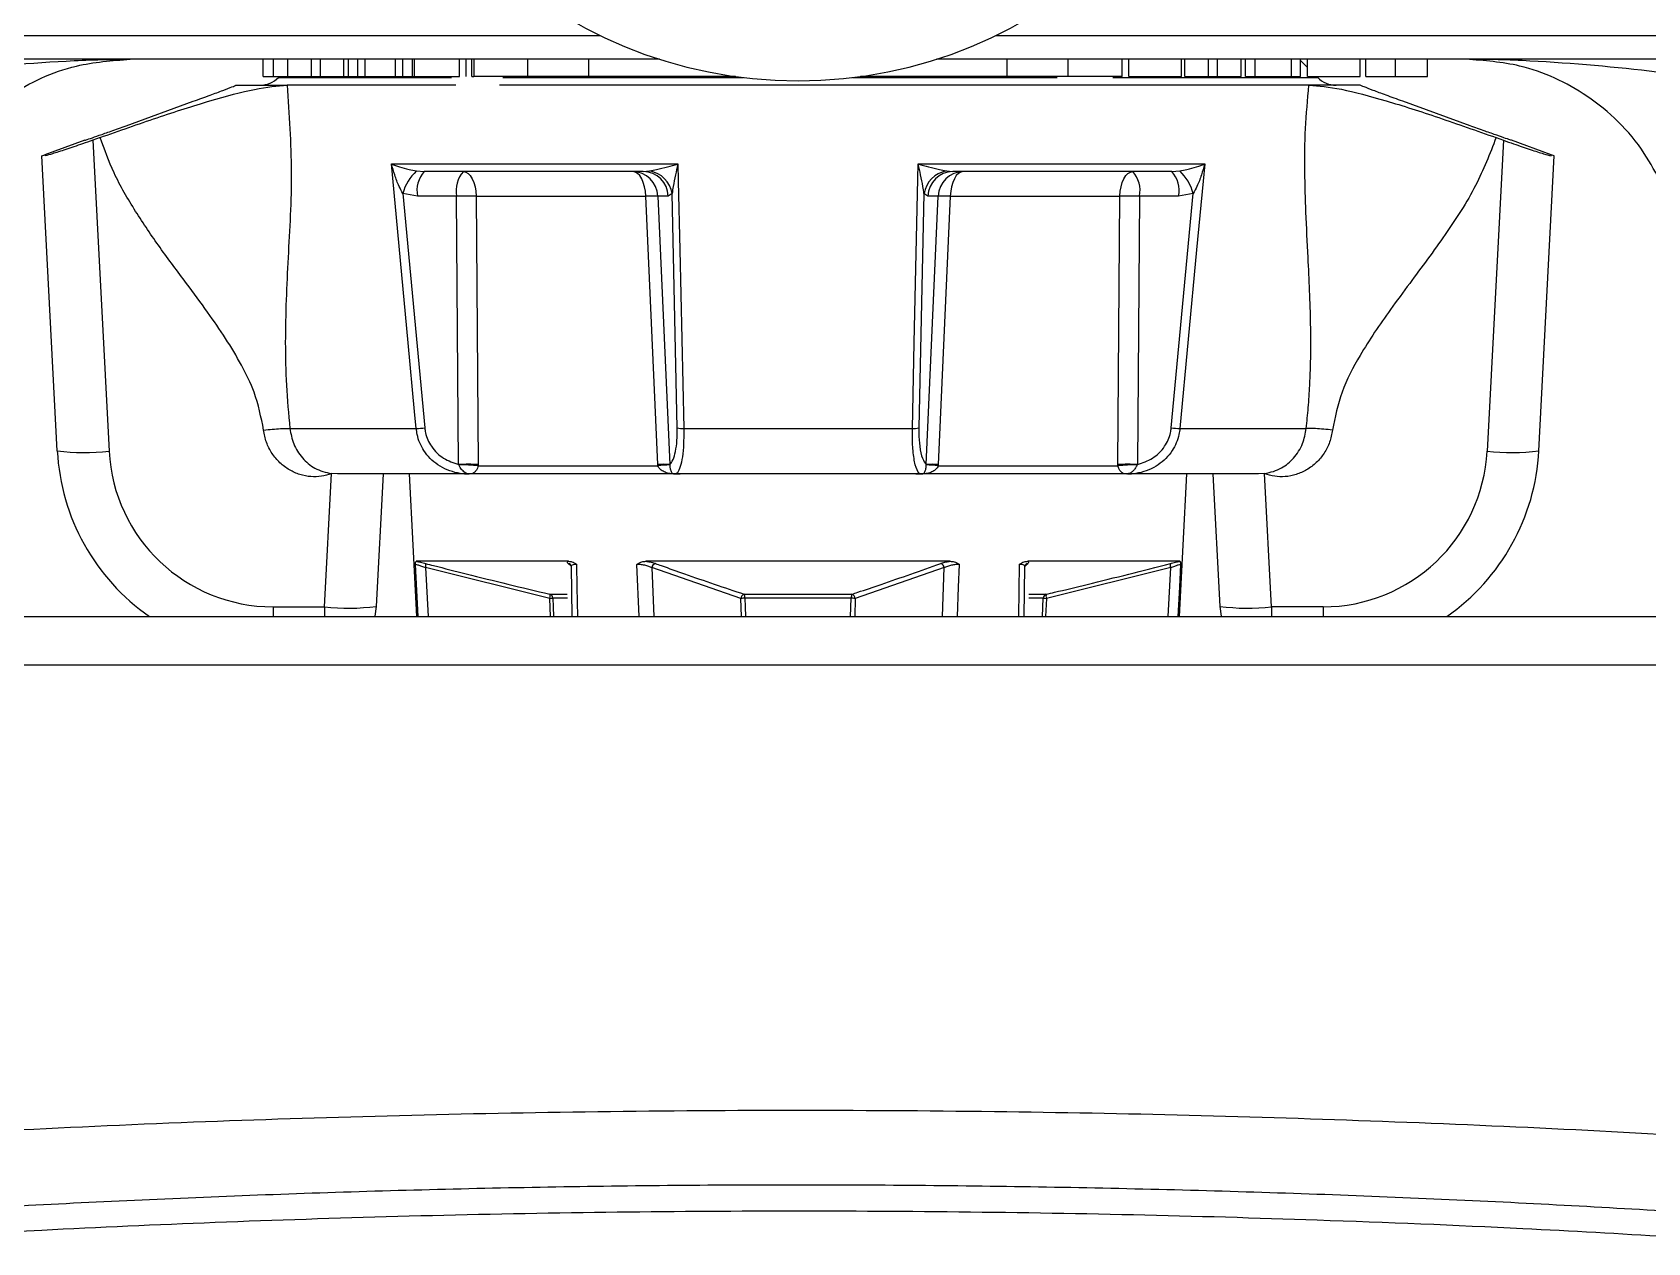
# Model space of a CAD drawing. Extents: x 6 to 134, y 3 to 97.
# Drawn here: x 56.317 to 58.186, y 2.972 to 4.373 of the extents above; entities that cross this region are included whole.
import ezdxf

# ---------------------------------------------------------------- set-up
doc = ezdxf.new("R2010")
doc.units = 0
doc.header["$MEASUREMENT"] = 0
doc.layers.add('OBJECT', color=7, linetype='CONTINUOUS')

msp = doc.modelspace()

# ---------------------------------------------------------------- linework, layer by layer
at = {"layer": 'OBJECT'}
for p, q in [((55.2875, 4.3688), (56.9748, 4.3688)), ((57.432, 4.3688), (59.1193, 4.3688)), ((57.0433, 4.3414), (55.3287, 4.3414)), ((56.5844, 4.3214), (56.5844, 4.3414)), ((56.5964, 4.3214), (56.5964, 4.3414)), ((56.613, 4.3214), (56.613, 4.3414)), ((56.6403, 4.3214), (56.6403, 4.3414)), ((56.6507, 4.3214), (56.6507, 4.3414)), ((56.6779, 4.3214), (56.6779, 4.3414)), ((56.6831, 4.3214), (56.6831, 4.3414)), ((56.6939, 4.3214), (56.6939, 4.3414)), ((56.7027, 4.3214), (56.7027, 4.3414)), ((56.7376, 4.3214), (56.7376, 4.3414)), ((56.7463, 4.3214), (56.7463, 4.3414)), ((56.7572, 4.3214), (56.7572, 4.3414)), ((56.7598, 4.3214), (56.7598, 4.3414)), ((56.8117, 4.3214), (56.8117, 4.3414)), ((56.8195, 4.3214), (56.8195, 4.3414)), ((56.826, 4.3214), (56.826, 4.3414)), ((56.8284, 4.3414), (56.8284, 4.3214)), ((56.8909, 4.3214), (56.8909, 4.3414)), ((56.9614, 4.3214), (56.9614, 4.3414)), ((59.0782, 4.3414), (57.3635, 4.3414)), ((57.4455, 4.3214), (57.4455, 4.3414)), ((57.5159, 4.3214), (57.5159, 4.3414)), ((57.5784, 4.3214), (57.5784, 4.3414)), ((57.586, 4.3214), (57.586, 4.3414)), ((57.647, 4.3214), (57.647, 4.3414)), ((57.651, 4.3214), (57.651, 4.3414)), ((57.6783, 4.3214), (57.6783, 4.3414)), ((57.6887, 4.3214), (57.6887, 4.3414)), ((57.716, 4.3214), (57.716, 4.3414)), ((57.7213, 4.3214), (57.7213, 4.3414)), ((57.7324, 4.3214), (57.7324, 4.3414)), ((57.7745, 4.3214), (57.7745, 4.3414)), ((57.7849, 4.3214), (57.7849, 4.3414)), ((57.7928, 4.332), (57.7849, 4.3399)), ((57.7928, 4.3214), (57.7928, 4.3414)), ((57.8539, 4.3214), (57.8539, 4.3414)), ((57.8605, 4.3214), (57.8605, 4.3414)), ((57.8946, 4.3214), (57.8946, 4.3414)), ((57.9319, 4.3214), (57.9319, 4.3414)), ((56.5844, 4.3214), (56.5964, 4.3214)), ((56.5964, 4.3214), (56.613, 4.3214)), ((56.6034, 4.3214), (56.6022, 4.3202)), ((56.6022, 4.3202), (56.8024, 4.3202)), ((56.613, 4.3214), (56.6403, 4.3214)), ((56.6403, 4.3214), (56.6507, 4.3214)), ((56.6507, 4.3214), (56.6779, 4.3214)), ((56.6779, 4.3214), (56.6831, 4.3214)), ((56.6831, 4.3214), (56.6939, 4.3214)), ((56.6939, 4.3214), (56.7027, 4.3214)), ((56.7027, 4.3214), (56.7376, 4.3214)), ((56.7376, 4.3214), (56.7463, 4.3214)), ((56.7463, 4.3214), (56.7572, 4.3214)), ((56.7572, 4.3214), (56.7598, 4.3214)), ((56.7598, 4.3214), (56.8117, 4.3214)), ((56.826, 4.3214), (56.8284, 4.3214)), ((56.8909, 4.3214), (56.8284, 4.3214)), ((56.8619, 4.3202), (57.1405, 4.3202)), ((56.9614, 4.3214), (56.8909, 4.3214)), ((57.1311, 4.3214), (56.9614, 4.3214)), ((57.2664, 4.3202), (57.5031, 4.3202)), ((57.4455, 4.3214), (57.2757, 4.3214)), ((57.5159, 4.3214), (57.4455, 4.3214)), ((57.5784, 4.3214), (57.5159, 4.3214)), ((57.5676, 4.3202), (57.8046, 4.3202)), ((57.586, 4.3214), (57.647, 4.3214)), ((57.651, 4.3214), (57.6783, 4.3214)), ((57.6783, 4.3214), (57.6887, 4.3214)), ((57.6887, 4.3214), (57.716, 4.3214)), ((57.7213, 4.3214), (57.7324, 4.3214)), ((57.7324, 4.3214), (57.7745, 4.3214)), ((57.7745, 4.3214), (57.7849, 4.3214)), ((57.7928, 4.3214), (57.8539, 4.3214)), ((57.8046, 4.3202), (57.8034, 4.3214)), ((56.5534, 4.3114), (56.6123, 4.3114)), ((56.8075, 4.3114), (56.6123, 4.3114)), ((57.7945, 4.3114), (56.8581, 4.3114)), ((57.8534, 4.3114), (57.7945, 4.3114)), ((56.4259, 4.2644), (56.5037, 4.2927)), ((57.981, 4.2644), (57.9031, 4.2927)), ((56.3781, 4.2476), (56.3321, 4.2308)), ((56.3958, 4.2507), (56.3874, 4.2477)), ((56.3874, 4.2477), (56.4062, 3.8878)), ((58.0195, 4.2477), (58.0006, 3.8878)), ((58.0111, 4.2507), (58.0195, 4.2477)), ((58.0747, 4.2308), (58.0288, 4.2476)), ((56.3284, 4.2295), (56.3321, 4.2308)), ((56.3463, 3.8883), (56.3284, 4.2295)), ((56.3322, 4.2295), (56.3321, 4.2308)), ((58.0605, 3.8883), (58.0784, 4.2295)), ((58.0747, 4.2295), (58.0747, 4.2308)), ((58.0784, 4.2295), (58.0747, 4.2308)), ((56.733, 4.2202), (57.0644, 4.2202)), ((56.7618, 4.2121), (56.7709, 4.2114)), ((57.0244, 4.2114), (56.7709, 4.2114)), ((57.0244, 4.2114), (57.0319, 4.2121)), ((57.3424, 4.2202), (57.6739, 4.2202)), ((57.375, 4.2121), (57.3825, 4.2114)), ((57.636, 4.2114), (57.3825, 4.2114)), ((57.636, 4.2114), (57.645, 4.2121)), ((56.7631, 4.183), (56.7461, 4.1859)), ((56.7461, 4.1859), (56.7716, 3.9148)), ((56.8084, 4.183), (56.7631, 4.183)), ((56.8107, 3.8724), (56.8084, 4.183)), ((56.8311, 4.183), (57.0272, 4.183)), ((56.8311, 4.183), (56.8334, 3.8724)), ((57.0412, 3.8724), (57.0272, 4.183)), ((57.0412, 4.183), (57.0551, 3.8724)), ((57.0533, 4.183), (57.0412, 4.183)), ((57.0577, 4.1859), (57.0533, 4.183)), ((57.0636, 3.9148), (57.0577, 4.1859)), ((57.3491, 4.1859), (57.3432, 3.9148)), ((57.3536, 4.183), (57.3491, 4.1859)), ((57.3517, 3.8724), (57.3657, 4.183)), ((57.3657, 4.183), (57.3536, 4.183)), ((57.3796, 4.183), (57.3657, 3.8724)), ((57.3796, 4.183), (57.5757, 4.183)), ((57.5734, 3.8724), (57.5757, 4.183)), ((57.5985, 4.183), (57.5962, 3.8724)), ((57.6437, 4.183), (57.5985, 4.183)), ((57.6353, 3.9148), (57.6607, 4.1859)), ((57.6607, 4.1859), (57.6437, 4.183)), ((56.6154, 3.9141), (56.7617, 3.9141)), ((57.0711, 3.9141), (57.3358, 3.9141)), ((57.6452, 3.9141), (57.7914, 3.9141)), ((56.8109, 3.872), (56.8107, 3.8724)), ((56.8334, 3.8724), (56.8334, 3.8709)), ((56.8334, 3.8709), (57.0413, 3.8709)), ((57.0413, 3.8709), (57.0412, 3.8724)), ((57.0551, 3.8724), (57.0551, 3.872)), ((57.3517, 3.872), (57.3517, 3.8724)), ((57.3657, 3.8724), (57.3656, 3.8709)), ((57.3656, 3.8709), (57.5734, 3.8709)), ((57.5734, 3.8709), (57.5734, 3.8724)), ((57.5962, 3.8724), (57.5959, 3.872)), ((56.6555, 3.7077), (56.6636, 3.8618)), ((56.6705, 3.8614), (56.6636, 3.8618)), ((56.8176, 3.8614), (56.6705, 3.8614)), ((56.7234, 3.8614), (56.7154, 3.7082)), ((56.7534, 3.8614), (56.7621, 3.6964)), ((57.0671, 3.8614), (56.8176, 3.8614)), ((57.3398, 3.8614), (57.0671, 3.8614)), ((57.5892, 3.8614), (57.3398, 3.8614)), ((57.7363, 3.8614), (57.5892, 3.8614)), ((57.6448, 3.6964), (57.6534, 3.8614)), ((57.6834, 3.8614), (57.6915, 3.7082)), ((57.7433, 3.8618), (57.7363, 3.8614)), ((57.7514, 3.7077), (57.7433, 3.8618)), ((56.764, 3.6964), (56.7607, 3.7568)), ((56.9378, 3.7604), (56.7617, 3.7604)), ((56.9408, 3.7549), (56.9374, 3.7578)), ((57.0194, 3.6964), (57.017, 3.7568)), ((57.3795, 3.7604), (57.0274, 3.7604)), ((57.4588, 3.6964), (57.4597, 3.7568)), ((57.6451, 3.7604), (57.4691, 3.7604)), ((56.9162, 3.7174), (56.7723, 3.753)), ((56.7723, 3.753), (56.7753, 3.6964)), ((56.9409, 3.7544), (56.9417, 3.6964)), ((57.1373, 3.7174), (57.0342, 3.753)), ((57.0342, 3.753), (57.0364, 3.6964)), ((57.3726, 3.753), (57.2696, 3.7174)), ((57.3704, 3.6964), (57.3726, 3.753)), ((57.4651, 3.6964), (57.466, 3.7543)), ((57.6346, 3.753), (57.4907, 3.7174)), ((57.6315, 3.6964), (57.6346, 3.753)), ((56.9162, 3.7222), (56.9362, 3.7222)), ((57.1411, 3.7222), (57.2657, 3.7222)), ((57.4705, 3.7222), (57.4906, 3.7222)), ((56.596, 3.7077), (56.6555, 3.7077)), ((56.596, 3.7077), (56.596, 3.6964)), ((56.6555, 3.7077), (56.6555, 3.6964)), ((56.917, 3.6964), (56.9162, 3.7174)), ((56.9368, 3.7176), (56.9197, 3.7176)), ((57.1379, 3.6964), (57.1373, 3.7174)), ((57.265, 3.7176), (57.1419, 3.7176)), ((57.2643, 3.6964), (57.265, 3.7176)), ((57.2696, 3.7174), (57.269, 3.6964)), ((57.4871, 3.7176), (57.4703, 3.7176)), ((57.4863, 3.6964), (57.4871, 3.7176)), ((57.4907, 3.7174), (57.4898, 3.6964)), ((57.8109, 3.7077), (57.7514, 3.7077)), ((57.7514, 3.7077), (57.7514, 3.6964)), ((57.8109, 3.7077), (57.8109, 3.6964)), ((55.8766, 3.6964), (58.5312, 3.6964)), ((58.5545, 3.6403), (55.8534, 3.6403))]:
    msp.add_line(p, q, dxfattribs=at)
at = {"layer": 'OBJECT', "flags": 128}
for points in [[(56.7617, 3.9141), (56.7598, 3.9339), (56.7524, 4.0133), (56.733, 4.2202)], [(56.8162, 4.2114), (56.819, 4.2108), (56.8217, 4.2093), (56.8242, 4.2067), (56.8265, 4.2031), (56.8283, 4.1989), (56.8298, 4.1939), (56.8307, 4.1886), (56.8311, 4.183)], [(57.0272, 4.183), (57.0268, 4.1886), (57.0259, 4.1939), (57.0244, 4.1989), (57.0226, 4.2031), (57.0203, 4.2067), (57.0178, 4.2093), (57.0151, 4.2108), (57.0122, 4.2114)], [(57.0644, 4.2202), (57.0649, 4.2003), (57.0666, 4.1209), (57.0711, 3.9141)], [(57.3358, 3.9141), (57.3362, 3.9339), (57.3379, 4.0133), (57.3424, 4.2202)], [(57.3946, 4.2114), (57.3918, 4.2108), (57.3891, 4.2093), (57.3865, 4.2067), (57.3843, 4.2031), (57.3824, 4.1989), (57.381, 4.1939), (57.3801, 4.1886), (57.3796, 4.183)], [(57.5757, 4.183), (57.5761, 4.1886), (57.5771, 4.1939), (57.5785, 4.1989), (57.5804, 4.2031), (57.5826, 4.2067), (57.5851, 4.2093), (57.5879, 4.2108), (57.5907, 4.2114)], [(57.6739, 4.2202), (57.672, 4.2003), (57.6646, 4.1209), (57.6452, 3.9141)], [(56.9472, 3.7568), (56.9476, 3.7305), (56.9481, 3.6964)], [(57.3899, 3.7568), (57.3888, 3.7305), (57.3875, 3.6964)], [(57.6461, 3.7568), (57.6447, 3.7305), (57.6429, 3.6964)], [(56.7154, 3.7082), (56.7137, 3.697), (56.7136, 3.6964)], [(56.9197, 3.7176), (56.9201, 3.7076), (56.9206, 3.6964)], [(57.1419, 3.7176), (57.1422, 3.7076), (57.1425, 3.6964)], [(57.6915, 3.7082), (57.6931, 3.697), (57.6933, 3.6964)]]:
    msp.add_lwpolyline(points, dxfattribs=at)
at = {"layer": 'OBJECT'}
for centre, radius, start, end in [((57.2034, 4.8414), 0.525, 181.6944, 270), ((57.2034, 4.8414), 0.525, 270, 358.329), ((56.581, 4.3414), 0.03, 270, 315), ((57.8259, 4.3414), 0.03, 225, 270), ((56.8, 4.1714), 0.0558, 133.185, 164.916), ((56.796, 4.1893), 0.0335, 138.6479, 190.8407), ((56.8413, 4.1893), 0.0335, 138.6479, 190.8407), ((57.0117, 4.182), 0.0294, 1.9565, 89.0585), ((57.0239, 4.182), 0.0294, 1.9565, 89.0585), ((57.0263, 4.1808), 0.0318, 9.3448, 79.9184), ((57.3806, 4.1808), 0.0318, 100.0816, 170.6552), ((57.383, 4.182), 0.0294, 90.9415, 178.0435), ((57.3951, 4.182), 0.0294, 90.9415, 178.0435), ((57.5656, 4.1893), 0.0335, 349.1593, 41.3521), ((57.6108, 4.1893), 0.0335, 349.1593, 41.3521), ((57.6068, 4.1714), 0.0558, 15.084, 46.815), ((56.8198, 3.6857), 0.4974, 88.6905, 91.3095), ((57.0342, 4.0059), 0.1772, 87.7427, 92.2573), ((57.3727, 4.0059), 0.1772, 87.7427, 92.2573), ((57.5871, 3.6857), 0.4974, 88.6905, 91.3095), ((56.7595, 4.0162), 0.1021, 271.2486, 276.8051), ((57.0699, 3.9418), 0.0277, 256.9044, 272.4477), ((57.3369, 3.9418), 0.0277, 267.5523, 283.0956), ((57.6474, 4.0162), 0.1021, 263.1949, 268.7514), ((56.3784, 4.1344), 0.2482, 262.5665, 276.4337), ((56.596, 3.9014), 0.25, 183, 235.0848), ((56.596, 3.8977), 0.19, 183, 270), ((57.8109, 3.8977), 0.19, 270, 357), ((57.8109, 3.9014), 0.25, 304.9152, 357), ((58.0284, 4.1344), 0.2482, 263.5663, 277.4335), ((56.8221, 3.3752), 0.4974, 88.6905, 91.3095), ((56.8052, 3.5345), 0.3376, 85.2146, 89.0341), ((57.0482, 3.6954), 0.1772, 87.7427, 92.2573), ((57.1145, 3.0594), 0.8148, 94.1836, 95.1583), ((57.3587, 3.6954), 0.1772, 87.7427, 92.2573), ((57.2923, 3.0594), 0.8148, 84.8417, 85.8164), ((57.5848, 3.3752), 0.4974, 88.6905, 91.3095), ((57.6016, 3.5345), 0.3376, 90.9659, 94.7854), ((56.8228, 3.8511), 0.0103, 88.3387, 91.1001), ((57.584, 3.8511), 0.0103, 88.8999, 91.6613), ((56.7665, 3.7555), 0.00629, 336.5463, 21.7257), ((56.937, 3.7534), 0.00444, 46.7961, 84.7312), ((57.0398, 3.7524), 0.0056, 105.3685, 174.1415), ((57.367, 3.7524), 0.0056, 5.8585, 74.6315), ((57.4698, 3.7534), 0.00444, 95.2737, 132.2295), ((57.6403, 3.7555), 0.00629, 158.2743, 203.4537), ((56.9148, 3.7175), 0.00495, 0.9991, 73.1836), ((56.9098, 3.7199), 0.00684, 339.0862, 20.4293), ((57.1429, 3.7169), 0.00561, 107.9065, 174.7775), ((57.1316, 3.7183), 0.0103, 356.1197, 22.5038), ((57.2753, 3.7183), 0.0103, 157.4962, 183.8803), ((57.264, 3.7169), 0.00561, 5.2225, 72.0935), ((57.4921, 3.7175), 0.00495, 106.8164, 179.0009), ((57.4971, 3.7199), 0.00684, 159.5707, 200.9138), ((56.6833, 3.9543), 0.2482, 263.5663, 277.4335), ((56.9094, 3.8909), 0.1736, 272.2371, 273.407), ((57.1447, 3.5815), 0.1361, 91.185, 93.1347), ((57.2621, 3.5815), 0.1361, 86.8653, 88.815), ((57.4974, 3.8909), 0.1736, 266.593, 267.7629), ((57.7236, 3.9543), 0.2482, 262.5665, 276.4337)]:
    msp.add_arc(centre, radius, start, end, dxfattribs=at)
for points, knots in [([(56.1212, 4.315), (56.1502, 4.319), (56.2237, 4.329), (56.3315, 4.3391), (56.4058, 4.3414), (56.4305, 4.3414), (56.4307, 4.3414)], [0, 0, 0, 0, 0.303532, 0.768515, 0.997815, 1, 1, 1, 1]), ([(56.2041, 4.197), (56.2105, 4.2091), (56.2324, 4.2504), (56.2859, 4.3008), (56.3585, 4.3358), (56.4096, 4.3398), (56.4307, 4.3414)], [0, 0, 0, 0, 0.139376, 0.476221, 0.783717, 1, 1, 1, 1]), ([(58.2857, 4.315), (58.2566, 4.319), (58.1831, 4.329), (58.0753, 4.3391), (58.0011, 4.3414), (57.9764, 4.3414), (57.9762, 4.3414)], [0, 0, 0, 0, 0.303532, 0.768515, 0.997815, 1, 1, 1, 1]), ([(58.2027, 4.197), (58.1963, 4.2091), (58.1744, 4.2504), (58.121, 4.3008), (58.0484, 4.3358), (57.9973, 4.3398), (57.9762, 4.3414)], [0, 0, 0, 0, 0.139376, 0.476221, 0.783717, 1, 1, 1, 1]), ([(57.8605, 4.3214), (57.8617, 4.3214), (57.8642, 4.3214), (57.8721, 4.3214), (57.883, 4.3214), (57.8908, 4.3214), (57.8946, 4.3214)], [0, 0, 0, 0, 0.2807476, 0.5602763, 0.7800361, 1, 1, 1, 1]), ([(57.8946, 4.3214), (57.9007, 4.3214), (57.9098, 4.3214), (57.9191, 4.3214), (57.9294, 4.3214), (57.9308, 4.3214), (57.9319, 4.3214)], [0, 0, 0, 0, 0.249373, 0.37504, 0.500926, 1, 1, 1, 1]), ([(56.3958, 4.2507), (56.4181, 4.2586), (56.4627, 4.2744), (56.5241, 4.294), (56.5775, 4.3085), (56.6007, 4.3104), (56.6123, 4.3114)], [0, 0, 0, 0, 0.249632, 0.499592, 0.749409, 1, 1, 1, 1]), ([(56.5037, 4.2927), (56.5103, 4.2951), (56.5228, 4.2996), (56.5385, 4.3056), (56.549, 4.3096), (56.5531, 4.3112), (56.5534, 4.3114), (56.5534, 4.3114)], [0, 0, 0, 0, 0.260687, 0.492161, 0.715634, 0.925669, 1, 1, 1, 1]), ([(56.6123, 4.3114), (56.6146, 4.2776), (56.6192, 4.2079), (56.6129, 4.1104), (56.6096, 4.0314), (56.6107, 3.9654), (56.6139, 3.9309), (56.6154, 3.9141)], [0, 0, 0, 0, 0.239384, 0.493145, 0.754611, 0.880287, 1, 1, 1, 1]), ([(57.7914, 3.9141), (57.7923, 3.9221), (57.794, 3.939), (57.7967, 3.9804), (57.7971, 4.0382), (57.794, 4.1029), (57.791, 4.1618), (57.7895, 4.2115), (57.7899, 4.2607), (57.793, 4.2946), (57.7945, 4.3114)], [0, 0, 0, 0, 0.057194, 0.119847, 0.300985, 0.50649, 0.642071, 0.760177, 0.881305, 1, 1, 1, 1]), ([(57.7945, 4.3114), (57.8061, 4.3104), (57.8292, 4.3085), (57.8825, 4.2941), (57.9439, 4.2745), (57.9887, 4.2586), (58.0111, 4.2507)], [0, 0, 0, 0, 0.2494679, 0.4993192, 0.7491667, 1, 1, 1, 1]), ([(57.9031, 4.2927), (57.8965, 4.2951), (57.8841, 4.2996), (57.8684, 4.3056), (57.8579, 4.3096), (57.8538, 4.3112), (57.8535, 4.3114), (57.8534, 4.3114)], [0, 0, 0, 0, 0.260687, 0.492161, 0.715634, 0.925669, 1, 1, 1, 1]), ([(56.3781, 4.2476), (56.3781, 4.2476), (56.3782, 4.2476), (56.3842, 4.2496), (56.3945, 4.2532), (56.4089, 4.2583), (56.42, 4.2623), (56.4259, 4.2644)], [0, 0, 0, 0, 0.142159, 0.343847, 0.54913, 0.762137, 1, 1, 1, 1]), ([(58.0288, 4.2476), (58.0287, 4.2476), (58.0286, 4.2476), (58.0227, 4.2496), (58.0124, 4.2532), (57.998, 4.2583), (57.9868, 4.2623), (57.981, 4.2644)], [0, 0, 0, 0, 0.142159, 0.343847, 0.54913, 0.762137, 1, 1, 1, 1]), ([(56.3874, 4.2477), (56.3834, 4.2463), (56.3726, 4.2424), (56.3558, 4.2368), (56.3404, 4.2318), (56.3348, 4.2302), (56.3322, 4.2295)], [0, 0, 0, 0, 0.1688448, 0.4625835, 0.7532198, 1, 1, 1, 1]), ([(56.5851, 3.9122), (56.5821, 3.927), (56.5768, 3.9532), (56.5596, 3.988), (56.5412, 4.0187), (56.5195, 4.05), (56.4937, 4.0847), (56.4651, 4.123), (56.4364, 4.1652), (56.4118, 4.2072), (56.4009, 4.2369), (56.3958, 4.2507)], [0, 0, 0, 0, 0.115434, 0.204199, 0.296296, 0.390311, 0.496175, 0.628006, 0.757037, 0.887489, 1, 1, 1, 1]), ([(58.0111, 4.2507), (58.0038, 4.232), (57.9883, 4.1924), (57.9521, 4.1373), (57.9175, 4.0906), (57.8898, 4.0533), (57.8704, 4.0256), (57.8507, 3.9943), (57.831, 3.9574), (57.8248, 3.927), (57.8218, 3.9122)], [0, 0, 0, 0, 0.1538204, 0.3254596, 0.5037815, 0.6000056, 0.6818576, 0.7631212, 0.8845433, 1, 1, 1, 1]), ([(58.0195, 4.2477), (58.0234, 4.2463), (58.0343, 4.2424), (58.051, 4.2368), (58.0664, 4.2318), (58.0721, 4.2302), (58.0747, 4.2295)], [0, 0, 0, 0, 0.1688448, 0.4625835, 0.7532198, 1, 1, 1, 1]), ([(56.733, 4.2202), (56.733, 4.2201), (56.736, 4.2191), (56.7425, 4.2169), (56.7519, 4.2142), (56.759, 4.2127), (56.7618, 4.2121)], [0, 0, 0, 0, 0.006878, 0.354289, 0.740857, 1, 1, 1, 1]), ([(56.7461, 4.1859), (56.7447, 4.1887), (56.7409, 4.1956), (56.7368, 4.2071), (56.7341, 4.2159), (56.733, 4.2201), (56.733, 4.2202)], [0, 0, 0, 0, 0.25416, 0.6414, 0.992943, 1, 1, 1, 1]), ([(57.0319, 4.2121), (57.0344, 4.2127), (57.0408, 4.2142), (57.0519, 4.2169), (57.0603, 4.2191), (57.0644, 4.2201), (57.0644, 4.2202)], [0, 0, 0, 0, 0.259143, 0.645711, 0.993122, 1, 1, 1, 1]), ([(57.0644, 4.2202), (57.0644, 4.2201), (57.0634, 4.2159), (57.0615, 4.2071), (57.0591, 4.1956), (57.0581, 4.1887), (57.0577, 4.1859)], [0, 0, 0, 0, 0.007057, 0.3586, 0.74584, 1, 1, 1, 1]), ([(57.3491, 4.1859), (57.3487, 4.1887), (57.3477, 4.1956), (57.3453, 4.2071), (57.3434, 4.2159), (57.3424, 4.2201), (57.3424, 4.2202)], [0, 0, 0, 0, 0.25416, 0.6414, 0.992943, 1, 1, 1, 1]), ([(57.3424, 4.2202), (57.3425, 4.2201), (57.3466, 4.2191), (57.355, 4.2169), (57.366, 4.2142), (57.3724, 4.2127), (57.375, 4.2121)], [0, 0, 0, 0, 0.006878, 0.3542888, 0.740857, 1, 1, 1, 1]), ([(57.645, 4.2121), (57.6479, 4.2127), (57.6549, 4.2142), (57.6644, 4.2169), (57.6709, 4.2191), (57.6738, 4.2201), (57.6739, 4.2202)], [0, 0, 0, 0, 0.259143, 0.645711, 0.993122, 1, 1, 1, 1]), ([(57.6739, 4.2202), (57.6739, 4.2201), (57.6727, 4.2159), (57.6701, 4.2071), (57.6659, 4.1956), (57.6622, 4.1887), (57.6607, 4.1859)], [0, 0, 0, 0, 0.0070567, 0.3586001, 0.7458397, 1, 1, 1, 1]), ([(56.5851, 3.9122), (56.5885, 3.9125), (56.5955, 3.9133), (56.6049, 3.914), (56.6122, 3.9143), (56.6144, 3.9142), (56.6154, 3.9141)], [0, 0, 0, 0, 0.242686, 0.5, 0.757314, 1, 1, 1, 1]), ([(56.6636, 3.8618), (56.6597, 3.8606), (56.6521, 3.8581), (56.6395, 3.8579), (56.6269, 3.8603), (56.6146, 3.8659), (56.6035, 3.8741), (56.5944, 3.8851), (56.5877, 3.8979), (56.5859, 3.9074), (56.5851, 3.9122)], [0, 0, 0, 0, 0.111767, 0.224799, 0.346483, 0.469718, 0.599498, 0.730092, 0.865351, 1, 1, 1, 1]), ([(56.6154, 3.9141), (56.6166, 3.908), (56.619, 3.8954), (56.6294, 3.8793), (56.6444, 3.8664), (56.6569, 3.8634), (56.6636, 3.8618)], [0, 0, 0, 0, 0.227829, 0.470201, 0.72004, 1, 1, 1, 1]), ([(56.8227, 3.8614), (56.8224, 3.8614), (56.818, 3.8614), (56.8054, 3.8626), (56.7864, 3.8703), (56.77, 3.8867), (56.7632, 3.9027), (56.762, 3.9118), (56.7617, 3.9141)], [0, 0, 0, 0, 0.008302, 0.15352, 0.438825, 0.698284, 0.923791, 1, 1, 1, 1]), ([(56.7716, 3.9148), (56.7718, 3.9129), (56.7728, 3.9052), (56.7789, 3.892), (56.7925, 3.8785), (56.8047, 3.8745), (56.8107, 3.8724)], [0, 0, 0, 0, 0.0927427, 0.3680565, 0.6884077, 1, 1, 1, 1]), ([(57.0551, 3.8724), (57.0564, 3.874), (57.0589, 3.8771), (57.0617, 3.8869), (57.0636, 3.8996), (57.0636, 3.9097), (57.0636, 3.9148)], [0, 0, 0, 0, 0.2557358, 0.5110693, 0.7553246, 1, 1, 1, 1]), ([(57.0711, 3.9141), (57.0711, 3.908), (57.0712, 3.896), (57.0697, 3.8806), (57.0672, 3.8688), (57.0642, 3.8626), (57.062, 3.8614), (57.0611, 3.8614), (57.061, 3.8614)], [0, 0, 0, 0, 0.20087, 0.40002, 0.605987, 0.832568, 0.991709, 1, 1, 1, 1]), ([(57.3458, 3.8614), (57.3458, 3.8614), (57.3449, 3.8614), (57.3425, 3.8626), (57.339, 3.8703), (57.3363, 3.8867), (57.3356, 3.9027), (57.3357, 3.9118), (57.3358, 3.9141)], [0, 0, 0, 0, 0.008302, 0.15352, 0.438825, 0.698284, 0.923791, 1, 1, 1, 1]), ([(57.3432, 3.9148), (57.3432, 3.9129), (57.3431, 3.9052), (57.3441, 3.892), (57.3471, 3.8785), (57.3502, 3.8745), (57.3517, 3.8724)], [0, 0, 0, 0, 0.0927427, 0.3680565, 0.6884077, 1, 1, 1, 1]), ([(57.6452, 3.9141), (57.6449, 3.9118), (57.6437, 3.9027), (57.6368, 3.8867), (57.6205, 3.8703), (57.6015, 3.8626), (57.5889, 3.8614), (57.5844, 3.8614), (57.5842, 3.8614)], [0, 0, 0, 0, 0.076209, 0.301716, 0.561175, 0.84648, 0.991698, 1, 1, 1, 1]), ([(57.5962, 3.8724), (57.6022, 3.8745), (57.6144, 3.8785), (57.628, 3.892), (57.634, 3.9052), (57.635, 3.9129), (57.6353, 3.9148)], [0, 0, 0, 0, 0.3115923, 0.6319435, 0.9072573, 1, 1, 1, 1]), ([(57.7433, 3.8618), (57.7501, 3.8634), (57.7625, 3.8665), (57.7776, 3.8794), (57.7879, 3.8954), (57.7903, 3.9081), (57.7914, 3.9141)], [0, 0, 0, 0, 0.286098, 0.524057, 0.778734, 1, 1, 1, 1]), ([(57.8218, 3.9122), (57.8209, 3.9075), (57.8192, 3.898), (57.8125, 3.8852), (57.8034, 3.8742), (57.7924, 3.866), (57.7801, 3.8604), (57.7674, 3.8579), (57.7548, 3.8581), (57.7471, 3.8606), (57.7433, 3.8618)], [0, 0, 0, 0, 0.133882, 0.269072, 0.399128, 0.52971, 0.652295, 0.774937, 0.887429, 1, 1, 1, 1]), ([(57.8218, 3.9122), (57.8184, 3.9125), (57.8114, 3.9133), (57.8019, 3.914), (57.7946, 3.9143), (57.7925, 3.9142), (57.7914, 3.9141)], [0, 0, 0, 0, 0.242686, 0.5, 0.757314, 1, 1, 1, 1]), ([(56.8227, 3.8614), (56.8227, 3.8614), (56.8228, 3.8614), (56.8229, 3.8614), (56.8229, 3.8614), (56.823, 3.8614), (56.823, 3.8614), (56.8228, 3.8614), (56.8219, 3.8615), (56.8195, 3.8621), (56.816, 3.8644), (56.8129, 3.8682), (56.8115, 3.871), (56.8109, 3.872)], [0, 0, 0, 0, 0.006251, 0.010873, 0.014164, 0.017464, 0.021803, 0.032032, 0.073944, 0.240397, 0.569572, 0.838891, 1, 1, 1, 1]), ([(56.8334, 3.8709), (56.8331, 3.87), (56.8324, 3.8677), (56.8307, 3.8648), (56.8284, 3.8626), (56.8264, 3.8616), (56.8249, 3.8614), (56.824, 3.8614), (56.8235, 3.8614), (56.8233, 3.8614), (56.8231, 3.8614)], [0, 0, 0, 0, 0.122284, 0.317428, 0.550884, 0.808436, 0.924596, 0.961092, 0.979105, 1, 1, 1, 1]), ([(57.0614, 3.8614), (57.0612, 3.8614), (57.0609, 3.8614), (57.0604, 3.8614), (57.0591, 3.8614), (57.0558, 3.8616), (57.0511, 3.8626), (57.0462, 3.8648), (57.0427, 3.8677), (57.0417, 3.87), (57.0413, 3.8709)], [0, 0, 0, 0, 0.020895, 0.038908, 0.075404, 0.191564, 0.449116, 0.682572, 0.877716, 1, 1, 1, 1]), ([(57.0551, 3.872), (57.0551, 3.871), (57.0551, 3.8685), (57.056, 3.8653), (57.0575, 3.8627), (57.0591, 3.8616), (57.06, 3.8614), (57.0605, 3.8614), (57.0607, 3.8614), (57.0607, 3.8614), (57.0608, 3.8614), (57.0609, 3.8614), (57.061, 3.8614), (57.061, 3.8614), (57.061, 3.8614)], [0, 0, 0, 0, 0.153502, 0.380166, 0.626293, 0.875654, 0.967797, 0.976809, 0.980954, 0.984134, 0.9874, 0.990544, 0.996552, 1, 1, 1, 1]), ([(57.3656, 3.8709), (57.3654, 3.8704), (57.365, 3.8693), (57.3634, 3.8671), (57.3603, 3.8646), (57.3556, 3.8625), (57.3515, 3.8617), (57.3489, 3.8615), (57.3479, 3.8614), (57.3471, 3.8614), (57.3464, 3.8614), (57.3459, 3.8614), (57.3456, 3.8614), (57.3455, 3.8614)], [0, 0, 0, 0, 0.058744, 0.157331, 0.340613, 0.556081, 0.803543, 0.859018, 0.897822, 0.926224, 0.961771, 0.981235, 1, 1, 1, 1]), ([(57.3458, 3.8614), (57.3459, 3.8614), (57.3459, 3.8614), (57.346, 3.8614), (57.3461, 3.8614), (57.3462, 3.8614), (57.3463, 3.8614), (57.3466, 3.8614), (57.3473, 3.8615), (57.3488, 3.8621), (57.3506, 3.8644), (57.3517, 3.8682), (57.3517, 3.871), (57.3517, 3.872)], [0, 0, 0, 0, 0.006251, 0.010873, 0.014164, 0.017464, 0.021803, 0.032032, 0.073944, 0.240397, 0.569572, 0.838891, 1, 1, 1, 1]), ([(57.5837, 3.8614), (57.5836, 3.8614), (57.5833, 3.8614), (57.5829, 3.8614), (57.5824, 3.8614), (57.582, 3.8614), (57.5815, 3.8615), (57.5802, 3.8617), (57.5785, 3.8625), (57.5764, 3.8646), (57.5747, 3.8672), (57.5738, 3.8694), (57.5735, 3.8706), (57.5734, 3.8709)], [0, 0, 0, 0, 0.018769, 0.038235, 0.073788, 0.102194, 0.141005, 0.196489, 0.443992, 0.659494, 0.842806, 0.961684, 1, 1, 1, 1]), ([(57.5959, 3.872), (57.5953, 3.8707), (57.5939, 3.8681), (57.5913, 3.865), (57.5883, 3.8627), (57.586, 3.8617), (57.5846, 3.8615), (57.5842, 3.8614), (57.584, 3.8614), (57.5839, 3.8614), (57.5839, 3.8614), (57.5839, 3.8614), (57.584, 3.8614), (57.584, 3.8614), (57.5841, 3.8614), (57.5842, 3.8614), (57.5842, 3.8614)], [0, 0, 0, 0, 0.195249, 0.405042, 0.63115, 0.87102, 0.919811, 0.950317, 0.968702, 0.975002, 0.981359, 0.984371, 0.988053, 0.991379, 0.998345, 1, 1, 1, 1]), ([(56.8231, 3.8614), (56.8216, 3.8614), (56.8198, 3.8614), (56.818, 3.8614), (56.8176, 3.8614)], [0, 0, 0, 0, 0.820915, 1, 1, 1, 1]), ([(56.8176, 3.8614), (56.818, 3.8614), (56.8197, 3.8614), (56.8213, 3.8614), (56.8227, 3.8614)], [0, 0, 0, 0, 0.220699, 1, 1, 1, 1]), ([(57.0612, 3.8614), (57.0627, 3.8614), (57.0647, 3.8614), (57.0666, 3.8614), (57.0671, 3.8614)], [0, 0, 0, 0, 0.773768, 1, 1, 1, 1]), ([(57.0671, 3.8614), (57.0667, 3.8614), (57.0648, 3.8614), (57.0629, 3.8614), (57.0614, 3.8614)], [0, 0, 0, 0, 0.179085, 1, 1, 1, 1]), ([(57.3398, 3.8614), (57.3402, 3.8614), (57.3422, 3.8614), (57.3442, 3.8614), (57.3457, 3.8614)], [0, 0, 0, 0, 0.226259, 1, 1, 1, 1]), ([(57.3455, 3.8614), (57.3439, 3.8614), (57.342, 3.8614), (57.3401, 3.8614), (57.3398, 3.8614)], [0, 0, 0, 0, 0.820915, 1, 1, 1, 1]), ([(57.5892, 3.8614), (57.5889, 3.8614), (57.5871, 3.8614), (57.5852, 3.8614), (57.5837, 3.8614)], [0, 0, 0, 0, 0.179085, 1, 1, 1, 1]), ([(57.585, 3.8614), (57.586, 3.8614), (57.5874, 3.8614), (57.5889, 3.8614), (57.5892, 3.8614)], [0, 0, 0, 0, 0.740622, 1, 1, 1, 1]), ([(56.7607, 3.7568), (56.7607, 3.7568), (56.7609, 3.758), (56.7611, 3.7599), (56.7616, 3.7603), (56.7617, 3.7604)], [0, 0, 0, 0, 0.012918, 0.582056, 1, 1, 1, 1]), ([(56.7723, 3.753), (56.772, 3.7531), (56.7701, 3.7538), (56.7669, 3.7549), (56.7634, 3.7561), (56.7613, 3.7567), (56.7609, 3.7568), (56.7607, 3.7568)], [0, 0, 0, 0, 0.04523, 0.320614, 0.582247, 0.835519, 1, 1, 1, 1]), ([(56.7617, 3.7604), (56.7629, 3.7602), (56.7656, 3.7595), (56.7695, 3.7586), (56.772, 3.7579), (56.7723, 3.7578)], [0, 0, 0, 0, 0.383644, 0.913365, 1, 1, 1, 1]), ([(56.7723, 3.7578), (56.7755, 3.757), (56.7912, 3.753), (56.8391, 3.7408), (56.8839, 3.73), (56.9162, 3.7222)], [0, 0, 0, 0, 0.065603, 0.328016, 1, 1, 1, 1]), ([(56.9374, 3.7578), (56.937, 3.7584), (56.9362, 3.7594), (56.9373, 3.7601), (56.9378, 3.7604)], [0, 0, 0, 0, 0.552199, 1, 1, 1, 1]), ([(56.9378, 3.7604), (56.9392, 3.7603), (56.9424, 3.7599), (56.9454, 3.758), (56.9471, 3.7568), (56.9472, 3.7568)], [0, 0, 0, 0, 0.417944, 0.987082, 1, 1, 1, 1]), ([(56.9472, 3.7568), (56.9464, 3.7568), (56.9442, 3.7567), (56.9419, 3.756), (56.9407, 3.7552), (56.9409, 3.7545), (56.941, 3.7544)], [0, 0, 0, 0, 0.204125, 0.558382, 0.929639, 1, 1, 1, 1]), ([(57.017, 3.7568), (57.017, 3.7568), (57.0189, 3.758), (57.0222, 3.7599), (57.0258, 3.7603), (57.0274, 3.7604)], [0, 0, 0, 0, 0.012918, 0.582056, 1, 1, 1, 1]), ([(57.0342, 3.753), (57.034, 3.7531), (57.0327, 3.7538), (57.0297, 3.7549), (57.0249, 3.7561), (57.0205, 3.7567), (57.018, 3.7568), (57.017, 3.7568)], [0, 0, 0, 0, 0.04523, 0.320614, 0.582247, 0.835519, 1, 1, 1, 1]), ([(57.0274, 3.7604), (57.0289, 3.7602), (57.0327, 3.7595), (57.0363, 3.7586), (57.0381, 3.7579), (57.0383, 3.7578)], [0, 0, 0, 0, 0.383644, 0.913365, 1, 1, 1, 1]), ([(57.0383, 3.7578), (57.0406, 3.757), (57.0518, 3.753), (57.086, 3.7408), (57.1181, 3.73), (57.1411, 3.7222)], [0, 0, 0, 0, 0.065603, 0.328016, 1, 1, 1, 1]), ([(57.2657, 3.7222), (57.268, 3.723), (57.2792, 3.7267), (57.3135, 3.7383), (57.3455, 3.7496), (57.3685, 3.7578)], [0, 0, 0, 0, 0.065603, 0.328016, 1, 1, 1, 1]), ([(57.3685, 3.7578), (57.3688, 3.7579), (57.3706, 3.7586), (57.3742, 3.7595), (57.3779, 3.7602), (57.3795, 3.7604)], [0, 0, 0, 0, 0.086635, 0.616356, 1, 1, 1, 1]), ([(57.3899, 3.7568), (57.3889, 3.7568), (57.3864, 3.7567), (57.382, 3.7561), (57.3772, 3.7549), (57.3742, 3.7538), (57.3728, 3.7531), (57.3726, 3.753)], [0, 0, 0, 0, 0.164481, 0.417753, 0.679386, 0.95477, 1, 1, 1, 1]), ([(57.3795, 3.7604), (57.381, 3.7603), (57.3847, 3.7599), (57.388, 3.758), (57.3898, 3.7568), (57.3899, 3.7568)], [0, 0, 0, 0, 0.417944, 0.987082, 1, 1, 1, 1]), ([(57.4597, 3.7568), (57.4597, 3.7568), (57.4614, 3.758), (57.4645, 3.7599), (57.4677, 3.7603), (57.4691, 3.7604)], [0, 0, 0, 0, 0.012918, 0.582056, 1, 1, 1, 1]), ([(57.4658, 3.7544), (57.4658, 3.7547), (57.4658, 3.7556), (57.4639, 3.7564), (57.4616, 3.7568), (57.46, 3.7568), (57.4597, 3.7568)], [0, 0, 0, 0, 0.2624729, 0.5971642, 0.9252642, 1, 1, 1, 1]), ([(57.4694, 3.7578), (57.4685, 3.757), (57.4674, 3.756), (57.4663, 3.7551), (57.4661, 3.7549)], [0, 0, 0, 0, 0.819037, 1, 1, 1, 1]), ([(57.4691, 3.7604), (57.4693, 3.7603), (57.4701, 3.7599), (57.4705, 3.759), (57.4697, 3.7582), (57.4694, 3.7578)], [0, 0, 0, 0, 0.165835, 0.685376, 1, 1, 1, 1]), ([(57.4906, 3.7222), (57.4938, 3.723), (57.5096, 3.7267), (57.5576, 3.7383), (57.6023, 3.7496), (57.6345, 3.7578)], [0, 0, 0, 0, 0.0656029, 0.3280162, 1, 1, 1, 1]), ([(57.6345, 3.7578), (57.6349, 3.7579), (57.6373, 3.7586), (57.6412, 3.7595), (57.644, 3.7602), (57.6451, 3.7604)], [0, 0, 0, 0, 0.086635, 0.616356, 1, 1, 1, 1]), ([(57.6461, 3.7568), (57.646, 3.7568), (57.6455, 3.7567), (57.6435, 3.7561), (57.64, 3.7549), (57.6367, 3.7538), (57.6348, 3.7531), (57.6346, 3.753)], [0, 0, 0, 0, 0.1644813, 0.4177532, 0.6793858, 0.9547699, 1, 1, 1, 1]), ([(57.6451, 3.7604), (57.6453, 3.7603), (57.6457, 3.7599), (57.646, 3.758), (57.6461, 3.7568), (57.6461, 3.7568)], [0, 0, 0, 0, 0.4179439, 0.9870817, 1, 1, 1, 1]), ([(56.9401, 3.7567), (56.9401, 3.7567), (56.9399, 3.7568), (56.9404, 3.7563), (56.941, 3.7552), (56.9408, 3.7545), (56.9408, 3.7544)], [0, 0, 0, 0, 0.094459, 0.496989, 0.930659, 1, 1, 1, 1]), ([(57.4661, 3.7544), (57.4661, 3.7547), (57.466, 3.7556), (57.4666, 3.7565), (57.4669, 3.7568), (57.4668, 3.7567), (57.4668, 3.7567)], [0, 0, 0, 0, 0.228447, 0.621226, 0.975519, 1, 1, 1, 1]), ([(55.6577, 3.0587), (55.7221, 3.064), (55.8513, 3.0747), (56.0589, 3.089), (56.2765, 3.1016), (56.5006, 3.1118), (56.7281, 3.1192), (56.9585, 3.1239), (57.1935, 3.1256), (57.4273, 3.1242), (57.657, 3.1198), (57.882, 3.1127), (58.1049, 3.103), (58.326, 3.0905), (58.5433, 3.0758), (58.681, 3.0644), (58.7501, 3.0587)], [0, 0, 0, 0, 0.069874, 0.140224, 0.21209, 0.284485, 0.354361, 0.42473, 0.496663, 0.569139, 0.63829, 0.70792, 0.779053, 0.850702, 0.925062, 1, 1, 1, 1]), ([(58.6956, 2.9717), (58.6115, 2.9789), (58.4432, 2.9932), (58.1704, 3.0111), (57.8867, 3.0254), (57.5936, 3.0347), (57.2955, 3.0391), (56.9974, 3.0381), (56.7032, 3.0317), (56.4165, 3.0206), (56.155, 3.0061), (55.9192, 2.9895), (55.7812, 2.9777), (55.7123, 2.9717)], [0, 0, 0, 0, 0.094108, 0.188508, 0.282606, 0.376776, 0.471253, 0.56542, 0.658464, 0.751806, 0.844857, 0.922428, 1, 1, 1, 1]), ([(56.1868, 2.9784), (56.2338, 2.9812), (56.3452, 2.9877), (56.5304, 2.9958), (56.7397, 3.0028), (56.9526, 3.0072), (57.1652, 3.009), (57.3781, 3.0081), (57.5919, 3.0047), (57.8148, 2.9982), (58.0226, 2.9898), (58.1543, 2.9822), (58.21, 2.979)], [0, 0, 0, 0, 0.073735, 0.174905, 0.279004, 0.383102, 0.484278, 0.585454, 0.689583, 0.793713, 0.912817, 1, 1, 1, 1])]:
    msp.add_open_spline(points, degree=3, knots=knots, dxfattribs=at)

doc.saveas('drawing.dxf')
